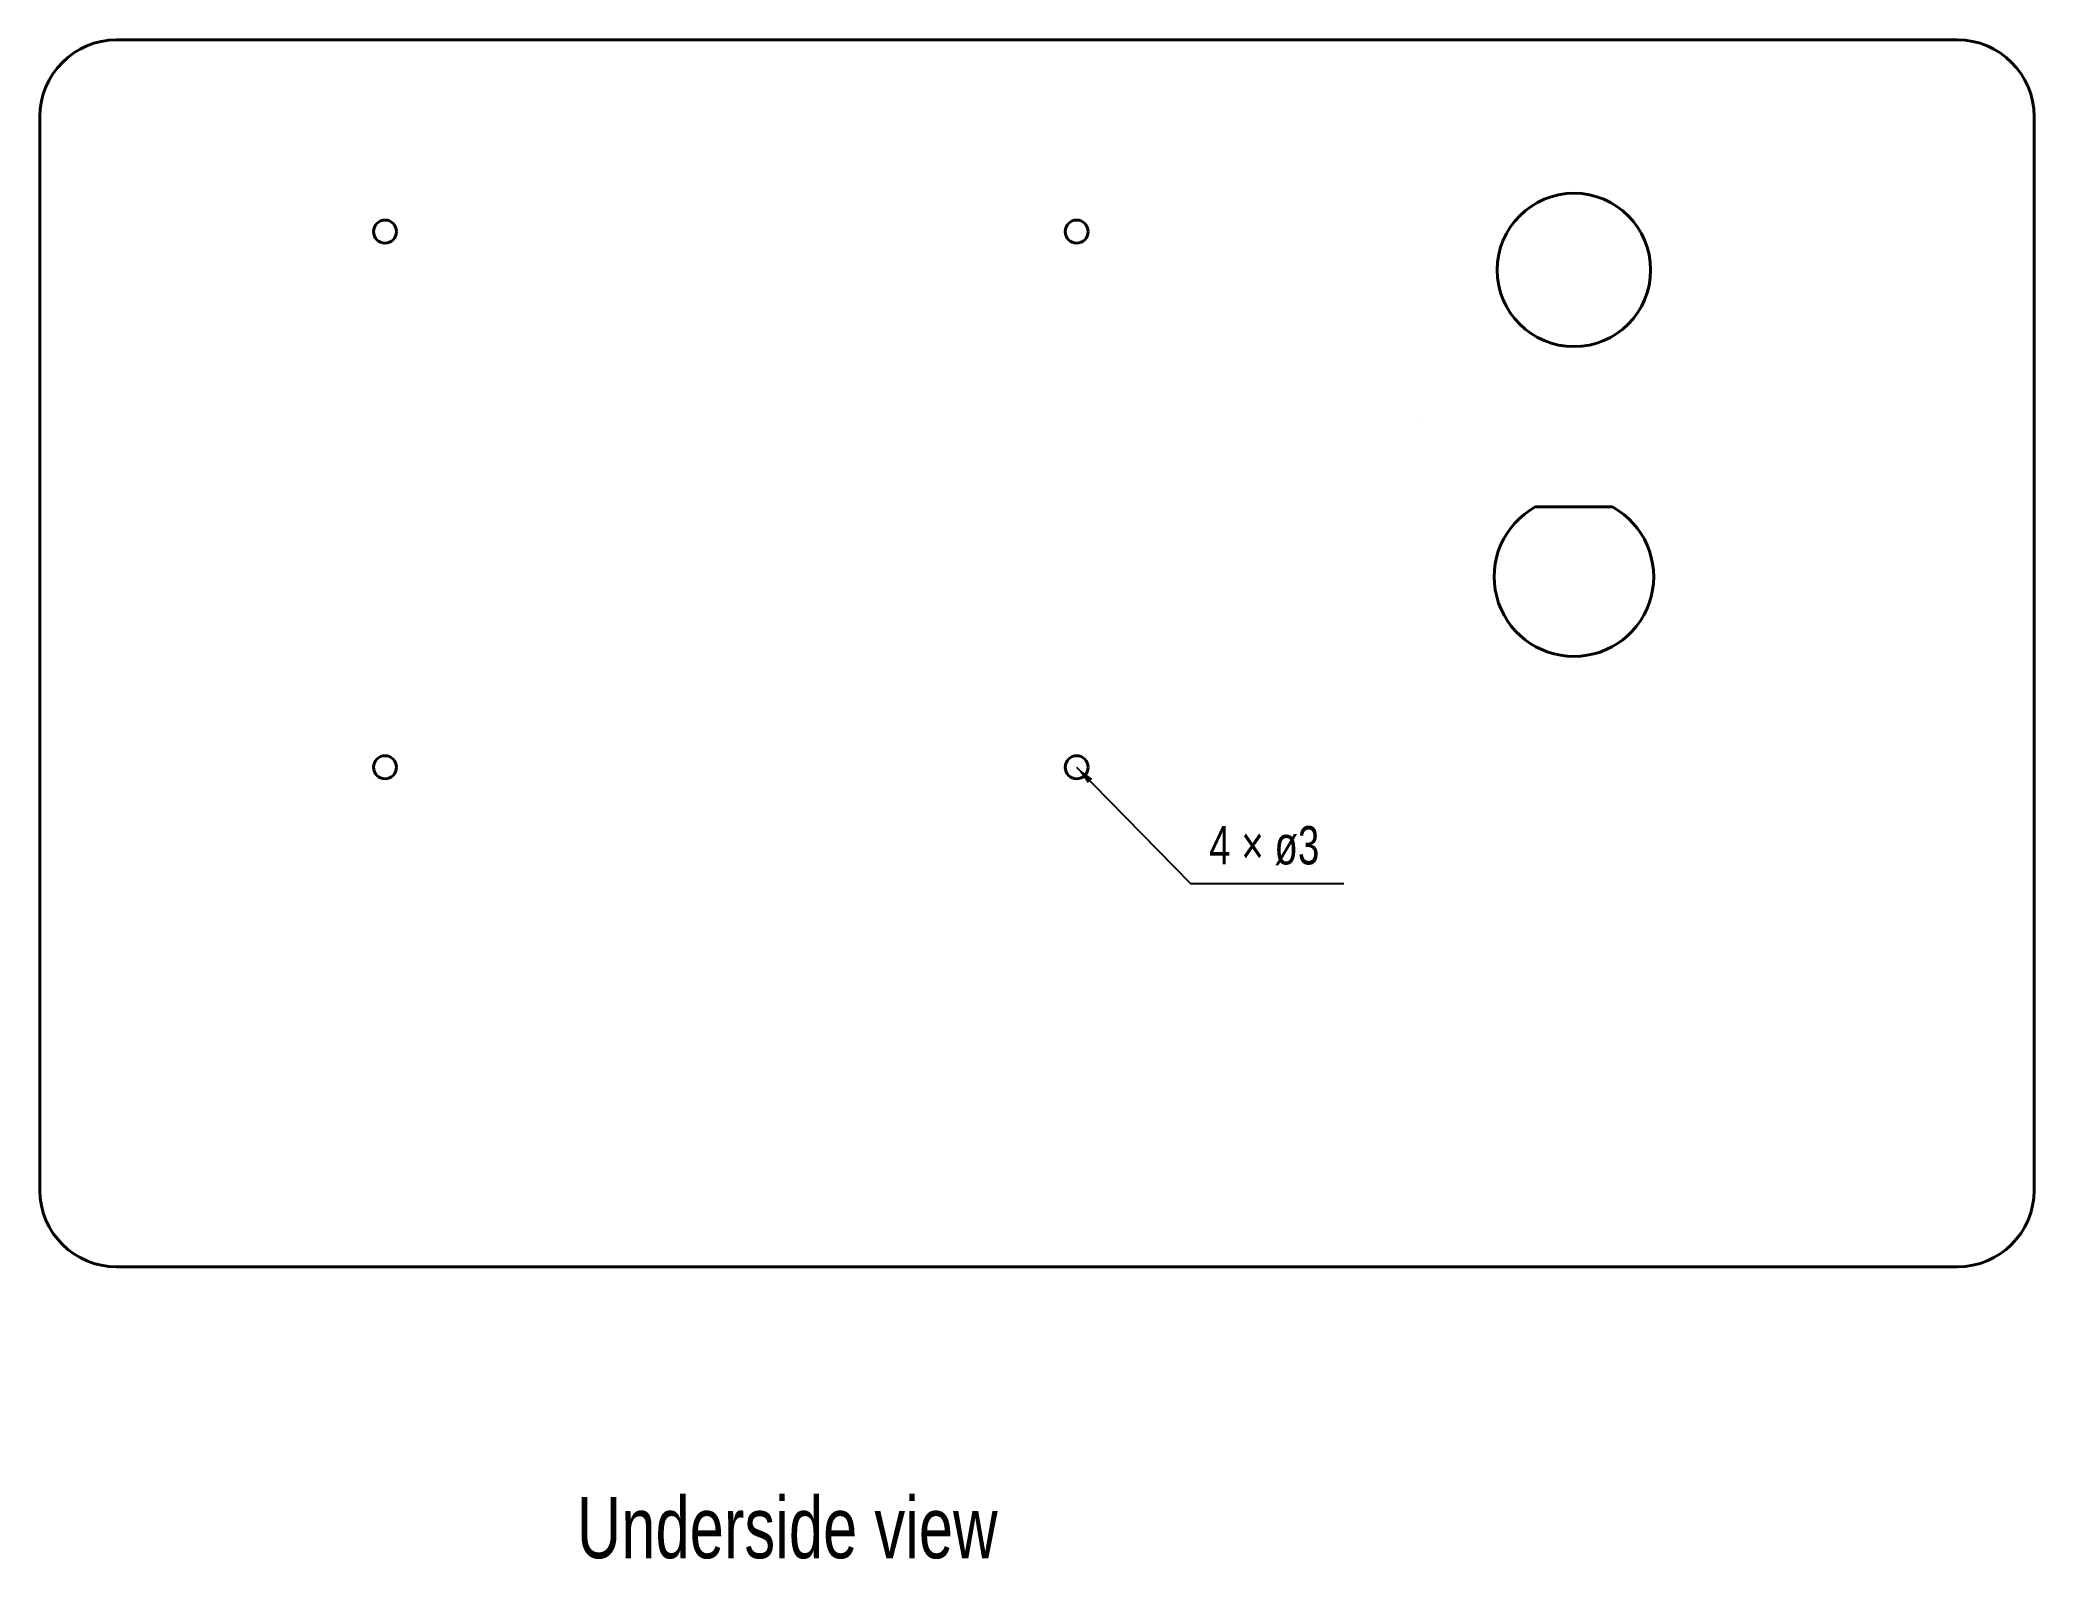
# Model space of a CAD drawing. Header units: millimetres. Extents: x 0 to 260, y -38 to 160.
import ezdxf

# ---------------------------------------------------------------- set-up
doc = ezdxf.new("R2010")
doc.units = ezdxf.units.MM
doc.layers.get('0').update_dxf_attribs({"linetype": 'CONTINUOUS', "lineweight": 40})
doc.layers.add('dimension', color=7, linetype='CONTINUOUS', lineweight=13)
doc.styles.get("Standard").update_dxf_attribs({"font": 'txt', "width": 0.75})
doc.dimstyles.get("Standard").update_dxf_attribs({"dimtxt": 5, "dimasz": 2.5, "dimexe": 1.25, "dimexo": 0.625, "dimtad": 1, "dimtxsty": 'Standard', "dimcen": 2.5, "dimadec": 0, "dimazin": 0, "dimtfac": 1, "dimtmove": 0, "dimatfit": 3, "dimfxl": 1, "dimarcsym": 0})

msp = doc.modelspace()

# ---------------------------------------------------------------- linework, layer by layer
for p, q in [((250, 160), (10, 160)), ((0, 150), (0, 10)), ((260, 10), (260, 150)), ((260, 150), (260, 150)), ((180, 110), (180, 110)), ((194.97, 99.1), (205.03, 99.1)), ((10, 0), (250, 0)), ((250, 0), (250, 0))]:
    msp.add_line(p, q)
for centre, radius in [((200, 130), 10), ((45, 135), 1.5), ((135.17, 135), 1.5), ((45, 65.15), 1.5), ((135.17, 65.15), 1.5), ((114.75, 40.53), 0)]:
    msp.add_circle(centre, radius)
for centre, radius, start, end in [((10, 150), 10, 90, 180), ((250, 150), 10, 0, 90), ((200, 90), 10.4, 118.955, 61.045), ((10, 10), 10, 180, 270), ((250, 10), 10, 270, 0)]:
    msp.add_arc(centre, radius, start, end)

# ---------------------------------------------------------------- texts
at = {"layer": 'dimension', "width": 100}
for s, insert, char_height, attachment_point in [('4 × ø3', (152.45, 54.91), 5, 4), ('Underside view', (70, -30), 8, 1)]:
    msp.add_mtext(s, dxfattribs=dict(at, insert=insert, char_height=char_height, attachment_point=attachment_point))

# ---------------------------------------------------------------- leaders
at = {"layer": 'dimension'}
msp.add_leader([(135.17, 65.15), (150, 50), (170, 50), (170, 50)], dimstyle='Standard', dxfattribs=at)

doc.saveas('drawing.dxf')
